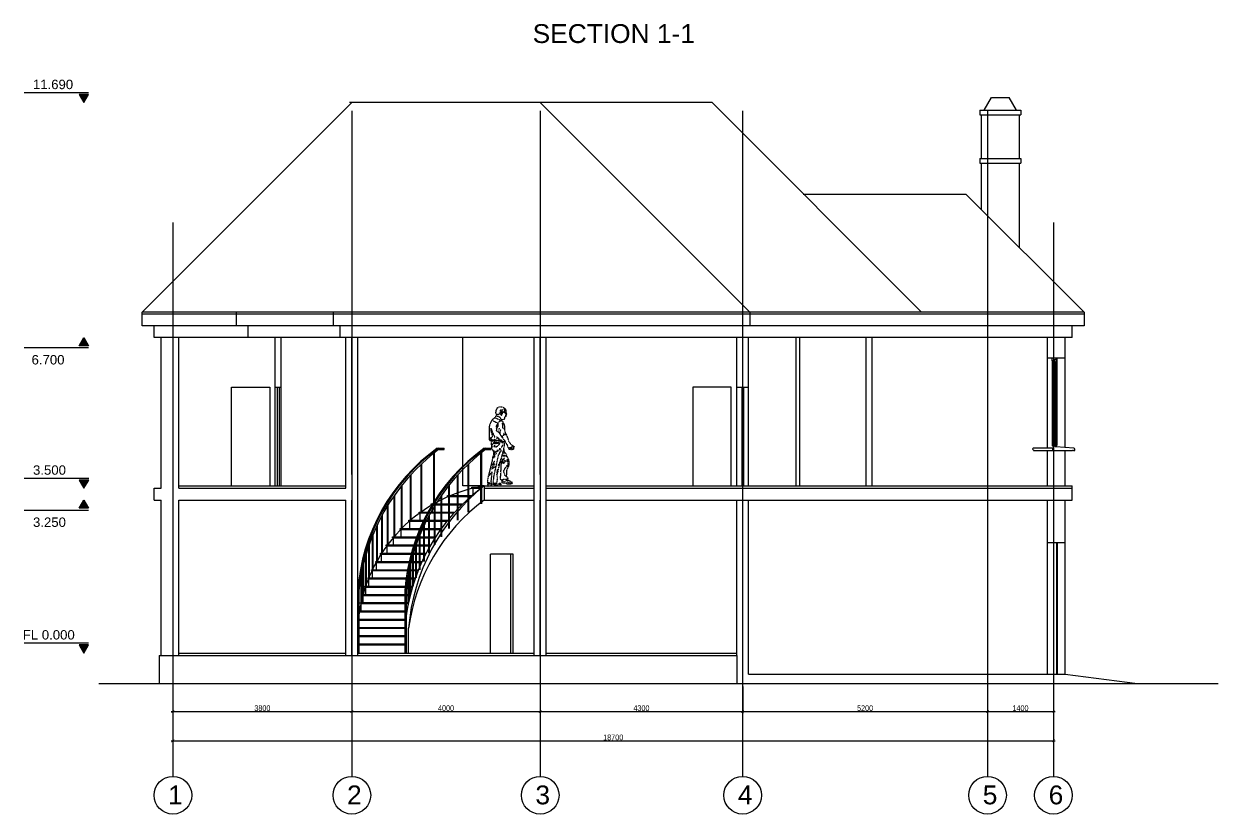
# Model space of a CAD drawing. Header units: millimetres. Extents: x 6678 to 63414, y 41629 to 83180.
# Drawn here: x 38052 to 63414, y 66396 to 83180 of the extents above; entities that cross this region are included whole.
import ezdxf

# ---------------------------------------------------------------- set-up
doc = ezdxf.new("R2010")
doc.units = ezdxf.units.MM
doc.linetypes.add('HIDDEN2', pattern=[0.1875, 0.125, -0.0625])
doc.layers.get('0').update_dxf_attribs({"color": 250})
doc.layers.get('Defpoints').update_dxf_attribs({"color": 255})
for name, color, linetype in [('axis', 40, 'Continuous'), ('com', 250, 'Continuous'), ('dim', 4, 'Continuous'), ('wall', 5, 'Continuous')]:
    doc.layers.add(name, color=color, linetype=linetype)
doc.styles.add('KOTE', font='romrust.shx', dxfattribs={"width": 0.8})
doc.styles.get("Standard").update_dxf_attribs({"font": 'arial.ttf'})
doc.dimstyles.new('100', dxfattribs={"dimscale": 6, "dimtxt": 20, "dimasz": 10, "dimexe": 6, "dimexo": 10, "dimgap": 2, "dimtad": 1, "dimtoh": 1, "dimdec": 0, "dimzin": 9, "dimdsep": 46, "dimtxsty": 'KOTE', "dimblk": 'ARCHTICK', "dimcen": 0, "dimdle": 6, "dimclrd": 256, "dimclre": 4, "dimclrt": 256, "dimadec": 0, "dimazin": 0, "dimtfac": 0.666667, "dimtdec": 0, "dimtix": 1, "dimtmove": 1, "dimatfit": 0, "dimfxl": 1, "dimtvp": 1, "dimtolj": 1, "dimarcsym": 0})

# ---------------------------------------------------------------- blocks, each defined once
blk = doc.blocks.new('s')
blk.add_hatch(color=4).paths.add_polyline_path([(100, 173), (-100, 173), (0, 0)])
at = {"color": 4}
for p, q in [((-1270, 213), (100, 213)), ((100, 173), (-100, 173)), ((-100, 173), (0, 0)), ((0, 0), (100, 173))]:
    blk.add_line(p, q, dxfattribs=at)
blk = doc.blocks.new('_ArchTick')
at = {"color": 0, "linetype": 'ByBlock', "const_width": 0.15}
blk.add_lwpolyline([(-0.5, -0.5), (0.5, 0.5)], dxfattribs=at)
blk = doc.blocks.new('*D341')
at = {"layer": 'Defpoints', "color": 0, "transparency": 16777216}
for p in [(41217, 69167), (45017, 69167), (45017, 68574)]:
    blk.add_point(p, dxfattribs=at)
at = {"layer": 'dim', "color": 4, "lineweight": -2, "transparency": 16777216}
for p, q in [((41217, 69107), (41217, 68538)), ((45017, 69107), (45017, 68538))]:
    blk.add_line(p, q, dxfattribs=at)
at = {"layer": 'dim', "lineweight": -2, "transparency": 16777216}
blk.add_line((41181, 68574), (45053, 68574), dxfattribs=at)
at = {"layer": 'dim', "lineweight": -2, "transparency": 16777216, "xscale": 60, "yscale": 60, "zscale": 60, "rotation": 180}
blk.add_blockref('_ArchTick', (41217, 68574), dxfattribs=at)
at = {"layer": 'dim', "lineweight": -2, "transparency": 16777216, "xscale": 60, "yscale": 60, "zscale": 60}
blk.add_blockref('_ArchTick', (45017, 68574), dxfattribs=at)
at = {"layer": 'dim', "transparency": 16777216, "insert": (43117, 68646), "char_height": 120, "attachment_point": 5, "style": 'KOTE'}
blk.add_mtext('\\A1;3800', dxfattribs=at)
blk = doc.blocks.new('*D342')
at = {"layer": 'Defpoints', "color": 0, "transparency": 16777216}
for p in [(45017, 69167), (49017, 69167), (49017, 68574)]:
    blk.add_point(p, dxfattribs=at)
at = {"layer": 'dim', "color": 4, "lineweight": -2, "transparency": 16777216}
for p, q in [((45017, 69107), (45017, 68538)), ((49017, 69107), (49017, 68538))]:
    blk.add_line(p, q, dxfattribs=at)
at = {"layer": 'dim', "lineweight": -2, "transparency": 16777216}
blk.add_line((44981, 68574), (49053, 68574), dxfattribs=at)
at = {"layer": 'dim', "lineweight": -2, "transparency": 16777216, "xscale": 60, "yscale": 60, "zscale": 60, "rotation": 180}
blk.add_blockref('_ArchTick', (45017, 68574), dxfattribs=at)
at = {"layer": 'dim', "lineweight": -2, "transparency": 16777216, "xscale": 60, "yscale": 60, "zscale": 60}
blk.add_blockref('_ArchTick', (49017, 68574), dxfattribs=at)
at = {"layer": 'dim', "transparency": 16777216, "insert": (47017, 68646), "char_height": 120, "attachment_point": 5, "style": 'KOTE'}
blk.add_mtext('\\A1;4000', dxfattribs=at)
blk = doc.blocks.new('*D343')
at = {"layer": 'Defpoints', "color": 0, "transparency": 16777216}
for p in [(49017, 69167), (53317, 69167), (53317, 68574)]:
    blk.add_point(p, dxfattribs=at)
at = {"layer": 'dim', "color": 4, "lineweight": -2, "transparency": 16777216}
for p, q in [((49017, 69107), (49017, 68538)), ((53317, 69107), (53317, 68538))]:
    blk.add_line(p, q, dxfattribs=at)
at = {"layer": 'dim', "lineweight": -2, "transparency": 16777216}
blk.add_line((48981, 68574), (53353, 68574), dxfattribs=at)
at = {"layer": 'dim', "lineweight": -2, "transparency": 16777216, "xscale": 60, "yscale": 60, "zscale": 60, "rotation": 180}
blk.add_blockref('_ArchTick', (49017, 68574), dxfattribs=at)
at = {"layer": 'dim', "lineweight": -2, "transparency": 16777216, "xscale": 60, "yscale": 60, "zscale": 60}
blk.add_blockref('_ArchTick', (53317, 68574), dxfattribs=at)
at = {"layer": 'dim', "transparency": 16777216, "insert": (51167, 68646), "char_height": 120, "attachment_point": 5, "style": 'KOTE'}
blk.add_mtext('\\A1;4300', dxfattribs=at)
blk = doc.blocks.new('*D344')
at = {"layer": 'Defpoints', "color": 0, "transparency": 16777216}
for p in [(53317, 69167), (58517, 69167), (58517, 68574)]:
    blk.add_point(p, dxfattribs=at)
at = {"layer": 'dim', "color": 4, "lineweight": -2, "transparency": 16777216}
for p, q in [((53317, 69107), (53317, 68538)), ((58517, 69107), (58517, 68538))]:
    blk.add_line(p, q, dxfattribs=at)
at = {"layer": 'dim', "lineweight": -2, "transparency": 16777216}
blk.add_line((53281, 68574), (58553, 68574), dxfattribs=at)
at = {"layer": 'dim', "lineweight": -2, "transparency": 16777216, "xscale": 60, "yscale": 60, "zscale": 60, "rotation": 180}
blk.add_blockref('_ArchTick', (53317, 68574), dxfattribs=at)
at = {"layer": 'dim', "lineweight": -2, "transparency": 16777216, "xscale": 60, "yscale": 60, "zscale": 60}
blk.add_blockref('_ArchTick', (58517, 68574), dxfattribs=at)
at = {"layer": 'dim', "transparency": 16777216, "insert": (55917, 68646), "char_height": 120, "attachment_point": 5, "style": 'KOTE'}
blk.add_mtext('\\A1;5200', dxfattribs=at)
blk = doc.blocks.new('*D345')
at = {"layer": 'Defpoints', "color": 0, "transparency": 16777216}
for p in [(58517, 69167), (59917, 69167), (59917, 68574)]:
    blk.add_point(p, dxfattribs=at)
at = {"layer": 'dim', "color": 4, "lineweight": -2, "transparency": 16777216}
for p, q in [((58517, 69107), (58517, 68538)), ((59917, 69107), (59917, 68538))]:
    blk.add_line(p, q, dxfattribs=at)
at = {"layer": 'dim', "lineweight": -2, "transparency": 16777216}
blk.add_line((58481, 68574), (59953, 68574), dxfattribs=at)
at = {"layer": 'dim', "lineweight": -2, "transparency": 16777216, "xscale": 60, "yscale": 60, "zscale": 60, "rotation": 180}
blk.add_blockref('_ArchTick', (58517, 68574), dxfattribs=at)
at = {"layer": 'dim', "lineweight": -2, "transparency": 16777216, "xscale": 60, "yscale": 60, "zscale": 60}
blk.add_blockref('_ArchTick', (59917, 68574), dxfattribs=at)
at = {"layer": 'dim', "transparency": 16777216, "insert": (59217, 68646), "char_height": 120, "attachment_point": 5, "style": 'KOTE'}
blk.add_mtext('\\A1;1400', dxfattribs=at)
blk = doc.blocks.new('*D346')
at = {"layer": 'Defpoints', "color": 0, "transparency": 16777216}
for p in [(41217, 69167), (59917, 69167), (59917, 67953)]:
    blk.add_point(p, dxfattribs=at)
at = {"layer": 'dim', "color": 4, "lineweight": -2, "transparency": 16777216}
for p, q in [((41217, 69107), (41217, 67917)), ((59917, 69107), (59917, 67917))]:
    blk.add_line(p, q, dxfattribs=at)
at = {"layer": 'dim', "lineweight": -2, "transparency": 16777216}
blk.add_line((41181, 67953), (59953, 67953), dxfattribs=at)
at = {"layer": 'dim', "lineweight": -2, "transparency": 16777216, "xscale": 60, "yscale": 60, "zscale": 60, "rotation": 180}
blk.add_blockref('_ArchTick', (41217, 67953), dxfattribs=at)
at = {"layer": 'dim', "lineweight": -2, "transparency": 16777216, "xscale": 60, "yscale": 60, "zscale": 60}
blk.add_blockref('_ArchTick', (59917, 67953), dxfattribs=at)
at = {"layer": 'dim', "transparency": 16777216, "insert": (50567, 68025), "char_height": 120, "attachment_point": 5, "style": 'KOTE'}
blk.add_mtext('\\A1;18700', dxfattribs=at)
blk = doc.blocks.new('hum1')
at = {"color": 0, "linetype": 'HIDDEN2'}
for p, q in [((-277, 1536), (-274, 1539)), ((-277, 1530), (-277, 1536)), ((-276, 1527), (-277, 1530)), ((-276, 1521), (-276, 1527)), ((-274, 1539), (-268, 1544)), ((-268, 1544), (-265, 1544)), ((-265, 1544), (-258, 1544)), ((-265, 1525), (-262, 1529)), ((-264, 1522), (-265, 1525)), ((-263, 1542), (-255, 1545)), ((-262, 1529), (-257, 1532)), ((-258, 1544), (-255, 1544)), ((-257, 1532), (-250, 1537)), ((-248, 1607), (-256, 1593)), ((-256, 1593), (-253, 1561)), ((-256, 1528), (-249, 1527)), ((-255, 1566), (-255, 1554)), ((-255, 1554), (-255, 1546)), ((-255, 1545), (-245, 1549)), ((-253, 1616), (-254, 1610)), ((-254, 1610), (-248, 1607)), ((-254, 1526), (-253, 1507)), ((-250, 1622), (-253, 1616)), ((-245, 1630), (-250, 1622)), ((-250, 1537), (-236, 1543)), ((-248, 1607), (-245, 1615)), ((-240, 1638), (-245, 1630)), ((-245, 1615), (-242, 1620)), ((-245, 1549), (-237, 1553)), ((-242, 1620), (-237, 1626)), ((-234, 1647), (-240, 1638)), ((-237, 1626), (-232, 1630)), ((-237, 1553), (-232, 1558)), ((-236, 1543), (-218, 1555)), ((-229, 1651), (-234, 1647)), ((-230, 1589), (-233, 1585)), ((-233, 1585), (-233, 1580)), ((-233, 1580), (-231, 1575)), ((-232, 1630), (-226, 1635)), ((-232, 1558), (-222, 1561)), ((-231, 1575), (-226, 1572)), ((-228, 1595), (-230, 1589)), ((-220, 1656), (-229, 1651)), ((-225, 1601), (-228, 1595)), ((-226, 1635), (-221, 1640)), ((-226, 1572), (-223, 1569)), ((-223, 1608), (-225, 1601)), ((-220, 1614), (-223, 1608)), ((-223, 1569), (-219, 1567)), ((-222, 1561), (-217, 1564)), ((-221, 1640), (-218, 1642)), ((-205, 1665), (-220, 1656)), ((-218, 1626), (-220, 1620)), ((-220, 1620), (-220, 1614)), ((-219, 1567), (-212, 1567)), ((-210, 1643), (-218, 1626)), ((-218, 1642), (-214, 1643)), ((-218, 1555), (-205, 1562)), ((-217, 1564), (-213, 1566)), ((-214, 1643), (-210, 1643)), ((-213, 1566), (-209, 1568)), ((-212, 1567), (-206, 1571)), ((-209, 1568), (-205, 1570)), ((-206, 1571), (-200, 1572)), ((-192, 1672), (-205, 1665)), ((-205, 1562), (-199, 1565)), ((-200, 1572), (-193, 1573)), ((-199, 1565), (-191, 1567)), ((-193, 1573), (-187, 1573)), ((-176, 1678), (-192, 1672)), ((-159, 1586), (-192, 1624)), ((-191, 1567), (-188, 1567)), ((-187, 1573), (-184, 1573)), ((-186, 1567), (-187, 1557)), ((-187, 1557), (-187, 1552)), ((-187, 1552), (-185, 1550)), ((-185, 1573), (-186, 1567)), ((-180, 1576), (-185, 1573)), ((-185, 1550), (-179, 1550)), ((-175, 1582), (-180, 1576)), ((-179, 1560), (-177, 1567)), ((-179, 1554), (-179, 1560)), ((-176, 1550), (-179, 1554)), ((-179, 1550), (-176, 1548)), ((-177, 1567), (-169, 1567)), ((-164, 1681), (-176, 1678)), ((-175, 1553), (-176, 1550)), ((-176, 1548), (-175, 1548)), ((-164, 1582), (-175, 1582)), ((-173, 1559), (-175, 1556)), ((-175, 1556), (-175, 1553)), ((-175, 1548), (-172, 1543)), ((-172, 1538), (-174, 1535)), ((-174, 1535), (-174, 1533)), ((-174, 1533), (-174, 1529)), ((-174, 1529), (-173, 1522)), ((-171, 1559), (-173, 1559)), ((-173, 1522), (-172, 1518)), ((-172, 1543), (-172, 1538)), ((-169, 1555), (-171, 1559)), ((-169, 1567), (-163, 1568)), ((-168, 1551), (-169, 1555)), ((-168, 1547), (-168, 1551)), ((-167, 1544), (-168, 1547)), ((-165, 1539), (-167, 1544)), ((-167, 1521), (-166, 1527)), ((-166, 1527), (-165, 1530)), ((-165, 1537), (-165, 1539)), ((-165, 1530), (-165, 1537)), ((-151, 1681), (-164, 1681)), ((-156, 1580), (-164, 1582)), ((-163, 1568), (-160, 1561)), ((-160, 1561), (-157, 1555)), ((-125, 1586), (-157, 1624)), ((-157, 1555), (-155, 1551)), ((-149, 1571), (-156, 1580)), ((-155, 1551), (-154, 1543)), ((-154, 1543), (-154, 1537)), ((-154, 1537), (-154, 1530)), ((-154, 1530), (-154, 1528)), ((-154, 1528), (-154, 1522)), ((-137, 1679), (-151, 1681)), ((-143, 1561), (-149, 1571)), ((-139, 1557), (-143, 1561)), ((-142, 1547), (-139, 1557)), ((-142, 1539), (-142, 1547)), ((-142, 1530), (-142, 1539)), ((-142, 1522), (-142, 1530)), ((-130, 1553), (-139, 1557)), ((-119, 1679), (-137, 1679)), ((-122, 1547), (-130, 1553)), ((-118, 1533), (-122, 1547)), ((-107, 1677), (-119, 1679)), ((-107, 1522), (-118, 1533)), ((-108, 1512), (-107, 1522)), ((-97, 1673), (-107, 1677)), ((-84, 1665), (-97, 1673)), ((-83, 1529), (-92, 1513)), ((-77, 1654), (-84, 1665)), ((-78, 1514), (-83, 1529)), ((-65, 1632), (-77, 1654)), ((-50, 1611), (-65, 1632)), ((-51, 1513), (-44, 1565)), ((-50, 1574), (-50, 1611)), ((-44, 1565), (-50, 1574)), ((-274, 1518), (-276, 1521)), ((-271, 1516), (-274, 1518)), ((-268, 1513), (-271, 1516)), ((-265, 1508), (-268, 1513)), ((-261, 1504), (-265, 1508)), ((-264, 1516), (-264, 1522)), ((-261, 1514), (-264, 1516)), ((-260, 1512), (-261, 1514)), ((-254, 1499), (-261, 1504)), ((-256, 1511), (-260, 1512)), ((-254, 1483), (-256, 1477)), ((-256, 1477), (-256, 1472)), ((-256, 1472), (-250, 1472)), ((-253, 1489), (-254, 1483)), ((-253, 1507), (-252, 1498)), ((-252, 1498), (-253, 1489)), ((-250, 1472), (-249, 1470)), ((-249, 1470), (-245, 1472)), ((-245, 1472), (-242, 1473)), ((-244, 1499), (-241, 1490)), ((-242, 1473), (-239, 1475)), ((-241, 1490), (-238, 1484)), ((-238, 1484), (-238, 1471)), ((-238, 1471), (-236, 1464)), ((-236, 1464), (-235, 1458)), ((-235, 1455), (-228, 1459)), ((-235, 1458), (-235, 1448)), ((-235, 1448), (-233, 1443)), ((-233, 1443), (-231, 1438)), ((-231, 1438), (-225, 1434)), ((-222, 1288), (-227, 1274)), ((-227, 1274), (-227, 1265)), ((-225, 1434), (-220, 1432)), ((-216, 1304), (-222, 1288)), ((-220, 1432), (-218, 1430)), ((-218, 1430), (-218, 1422)), ((-218, 1422), (-218, 1413)), ((-218, 1413), (-213, 1409)), ((-204, 1340), (-216, 1304)), ((-213, 1409), (-207, 1405)), ((-185, 1337), (-208, 1330)), ((-207, 1405), (-199, 1405)), ((-200, 1348), (-204, 1340)), ((-190, 1363), (-200, 1348)), ((-199, 1405), (-190, 1405)), ((-193, 1260), (-190, 1299)), ((-190, 1405), (-176, 1405)), ((-182, 1370), (-190, 1363)), ((-190, 1299), (-187, 1315)), ((-187, 1315), (-185, 1337)), ((-169, 1379), (-182, 1370)), ((-180, 1374), (-163, 1372)), ((-176, 1405), (-167, 1402)), ((-172, 1518), (-167, 1521)), ((-159, 1385), (-169, 1379)), ((-163, 1505), (-168, 1497)), ((-168, 1497), (-168, 1495)), ((-168, 1495), (-166, 1492)), ((-167, 1402), (-160, 1402)), ((-166, 1492), (-163, 1493)), ((-160, 1384), (-164, 1415)), ((-160, 1510), (-163, 1505)), ((-163, 1493), (-161, 1498)), ((-163, 1372), (-149, 1372)), ((-161, 1498), (-160, 1501)), ((-158, 1514), (-160, 1510)), ((-160, 1501), (-157, 1506)), ((-148, 1392), (-159, 1385)), ((-156, 1517), (-158, 1514)), ((-157, 1506), (-154, 1508)), ((-154, 1522), (-156, 1517)), ((-154, 1508), (-147, 1513)), ((-149, 1431), (-131, 1455)), ((-149, 1382), (-135, 1374)), ((-149, 1372), (-144, 1372)), ((-138, 1395), (-148, 1392)), ((-147, 1513), (-144, 1515)), ((-144, 1519), (-142, 1522)), ((-144, 1515), (-144, 1519)), ((-144, 1372), (-140, 1372)), ((-124, 1403), (-138, 1395)), ((-135, 1374), (-119, 1369)), ((-131, 1455), (-119, 1460)), ((-103, 1416), (-124, 1403)), ((-119, 1460), (-103, 1468)), ((-119, 1369), (-111, 1363)), ((-111, 1363), (-107, 1360)), ((-92, 1513), (-108, 1512)), ((-107, 1360), (-104, 1355)), ((-103, 1468), (-89, 1470)), ((-26, 1445), (-103, 1416)), ((-99, 1262), (-92, 1276)), ((-99, 1262), (-80, 1273)), ((-92, 1292), (-91, 1310)), ((-92, 1276), (-92, 1292)), ((-91, 1310), (-88, 1328)), ((-89, 1341), (-90, 1346)), ((-89, 1470), (-78, 1473)), ((-89, 1333), (-89, 1341)), ((-86, 1325), (-89, 1333)), ((-88, 1328), (-88, 1337)), ((-81, 1318), (-86, 1325)), ((-76, 1310), (-81, 1318)), ((-80, 1273), (-78, 1246)), ((-74, 1329), (-79, 1322)), ((-51, 1513), (-78, 1514)), ((-78, 1473), (-72, 1477)), ((-69, 1295), (-76, 1310)), ((-61, 1339), (-74, 1329)), ((-72, 1477), (-63, 1478)), ((-64, 1280), (-69, 1295)), ((-56, 1264), (-64, 1280)), ((-63, 1478), (-55, 1481)), ((-46, 1350), (-61, 1339)), ((-55, 1481), (-48, 1483)), ((-48, 1483), (-42, 1483)), ((-31, 1360), (-46, 1350)), ((-42, 1483), (-39, 1482)), ((-39, 1482), (-37, 1473)), ((-37, 1473), (-35, 1465)), ((-35, 1465), (-33, 1458)), ((-33, 1458), (-31, 1452)), ((-31, 1452), (-29, 1448)), ((-19, 1367), (-31, 1360)), ((-29, 1448), (-26, 1445)), ((-26, 1445), (-18, 1443)), ((-9, 1376), (-19, 1367)), ((-18, 1443), (-14, 1438)), ((-14, 1438), (-9, 1434)), ((-9, 1434), (-3, 1430)), ((9, 1378), (-9, 1376)), ((-3, 1430), (4, 1424)), ((4, 1424), (9, 1420)), ((9, 1420), (16, 1415)), ((48, 1386), (9, 1378)), ((16, 1415), (24, 1408)), ((24, 1408), (33, 1403)), ((33, 1403), (39, 1398)), ((39, 1398), (44, 1393)), ((44, 1393), (46, 1385)), ((46, 1385), (51, 1380)), ((51, 1380), (56, 1368)), ((56, 1368), (63, 1352)), ((63, 1352), (69, 1348)), ((69, 1348), (73, 1336)), ((73, 1336), (76, 1322)), ((76, 1322), (83, 1310)), ((83, 1310), (93, 1291)), ((93, 1291), (93, 1278)), ((93, 1278), (96, 1265)), ((-263, 1093), (-299, 999)), ((-257, 1099), (-263, 1093)), ((-218, 1093), (-263, 1093)), ((-250, 1103), (-257, 1099)), ((-245, 1115), (-250, 1103)), ((-243, 1125), (-245, 1115)), ((-240, 1132), (-243, 1125)), ((-235, 1150), (-240, 1132)), ((-226, 1186), (-236, 1166)), ((-236, 1166), (-235, 1150)), ((-228, 1254), (-230, 1230)), ((-230, 1230), (-230, 1215)), ((-230, 1215), (-227, 1208)), ((-227, 1265), (-228, 1254)), ((-227, 1208), (-227, 1198)), ((-227, 1198), (-226, 1191)), ((-226, 1194), (-210, 1209)), ((-226, 1191), (-226, 1186)), ((-219, 1112), (-206, 1106)), ((-219, 1094), (-219, 1112)), ((-214, 1087), (-218, 1093)), ((-206, 1106), (-215, 1090)), ((-214, 1078), (-214, 1087)), ((-205, 1072), (-214, 1078)), ((-210, 1209), (-197, 1225)), ((-189, 1063), (-205, 1072)), ((-176, 1042), (-203, 994)), ((-197, 1225), (-193, 1241)), ((-193, 1241), (-193, 1260)), ((-181, 1053), (-189, 1063)), ((-176, 1042), (-181, 1053)), ((-173, 1042), (-176, 1042)), ((-166, 1043), (-173, 1042)), ((-157, 1056), (-166, 1043)), ((-131, 1100), (-157, 1056)), ((-141, 1188), (-128, 1151)), ((-128, 1151), (-131, 1097)), ((-98, 1148), (-131, 1100)), ((-107, 1192), (-122, 1226)), ((-99, 1148), (-107, 1192)), ((-92, 1015), (-99, 1011)), ((-45, 1173), (-98, 1148)), ((-88, 1026), (-92, 1015)), ((-80, 1032), (-88, 1026)), ((-66, 1036), (-80, 1032)), ((-78, 1246), (-70, 1228)), ((-70, 1228), (-65, 1235)), ((-54, 1043), (-66, 1036)), ((-65, 1235), (-57, 1250)), ((-62, 1178), (-60, 1236)), ((-57, 1250), (-56, 1264)), ((-17, 1033), (-19, 1026)), ((-16, 1038), (-17, 1033)), ((-9, 1052), (-16, 1038)), ((1, 1069), (-9, 1052)), ((6, 1086), (1, 1069)), ((15, 1104), (6, 1086)), ((21, 1120), (15, 1104)), ((29, 1135), (21, 1120)), ((26, 1048), (30, 1084)), ((29, 1044), (26, 1048)), ((36, 1147), (29, 1135)), ((37, 1039), (29, 1044)), ((30, 1084), (37, 1097)), ((44, 1168), (36, 1147)), ((37, 1097), (39, 1121)), ((42, 1035), (37, 1039)), ((39, 1121), (44, 1132)), ((54, 1028), (42, 1035)), ((52, 1192), (44, 1168)), ((44, 1132), (51, 1146)), ((51, 1146), (55, 1161)), ((60, 1217), (52, 1192)), ((64, 1021), (54, 1028)), ((55, 1161), (58, 1176)), ((58, 1176), (60, 1217)), ((72, 1023), (64, 1021)), ((79, 1026), (72, 1023)), ((94, 1029), (79, 1026)), ((96, 1265), (97, 1254)), ((97, 1254), (96, 1239)), ((96, 1239), (96, 1188)), ((96, 1188), (96, 1159)), ((96, 1159), (96, 1102)), ((96, 1102), (96, 1055)), ((96, 1055), (97, 1030)), ((97, 1030), (98, 989)), ((-429, 834), (-432, 830)), ((-432, 830), (-428, 826)), ((-419, 837), (-429, 834)), ((-428, 826), (-419, 824)), ((-416, 846), (-419, 841)), ((-419, 841), (-419, 837)), ((-419, 824), (-419, 816)), ((-419, 816), (-419, 781)), ((-419, 781), (-409, 772)), ((-414, 850), (-416, 846)), ((-415, 842), (-411, 837)), ((-414, 829), (-415, 824)), ((-404, 855), (-414, 850)), ((-411, 837), (-414, 829)), ((-409, 772), (-401, 772)), ((-404, 830), (-407, 830)), ((-394, 861), (-404, 855)), ((-393, 833), (-404, 830)), ((-401, 772), (-394, 778)), ((-395, 777), (-392, 773)), ((-385, 868), (-394, 861)), ((-394, 778), (-391, 785)), ((-381, 827), (-393, 833)), ((-392, 773), (-386, 776)), ((-391, 807), (-391, 822)), ((-391, 798), (-391, 807)), ((-391, 785), (-391, 798)), ((-389, 814), (-390, 817)), ((-389, 809), (-389, 814)), ((-388, 804), (-389, 809)), ((-388, 797), (-388, 804)), ((-388, 790), (-388, 797)), ((-386, 783), (-388, 790)), ((-387, 776), (-386, 783)), ((-385, 774), (-387, 776)), ((-377, 877), (-385, 868)), ((-381, 772), (-385, 774)), ((-362, 826), (-381, 827)), ((-373, 770), (-381, 772)), ((-361, 881), (-377, 877)), ((-362, 775), (-373, 770)), ((-366, 805), (-367, 811)), ((-364, 798), (-366, 805)), ((-364, 789), (-364, 798)), ((-362, 775), (-364, 789)), ((-356, 815), (-362, 826)), ((-351, 777), (-362, 775)), ((-353, 888), (-361, 881)), ((-332, 816), (-356, 815)), ((-349, 895), (-353, 888)), ((-351, 808), (-351, 812)), ((-347, 794), (-351, 808)), ((-344, 782), (-351, 777)), ((-345, 909), (-349, 895)), ((-346, 788), (-347, 794)), ((-344, 782), (-346, 788)), ((-339, 919), (-345, 909)), ((-342, 779), (-344, 782)), ((-336, 776), (-342, 779)), ((-321, 932), (-339, 919)), ((-332, 777), (-336, 776)), ((-323, 805), (-332, 816)), ((-327, 778), (-332, 777)), ((-322, 780), (-327, 778)), ((-318, 786), (-322, 780)), ((-309, 963), (-321, 932)), ((-315, 798), (-319, 796)), ((-319, 796), (-318, 786)), ((-311, 801), (-315, 798)), ((-303, 815), (-311, 801)), ((-299, 999), (-309, 963)), ((-296, 826), (-303, 815)), ((-293, 839), (-296, 826)), ((-289, 853), (-293, 839)), ((-286, 865), (-289, 853)), ((-274, 881), (-286, 865)), ((-250, 919), (-274, 881)), ((-237, 945), (-250, 919)), ((-226, 967), (-237, 945)), ((-230, 947), (-232, 949)), ((-223, 946), (-230, 947)), ((-227, 893), (-222, 913)), ((-225, 852), (-227, 893)), ((-203, 994), (-226, 967)), ((-212, 793), (-225, 852)), ((-212, 946), (-223, 946)), ((-222, 913), (-222, 943)), ((-210, 771), (-214, 735)), ((-206, 945), (-212, 946)), ((-209, 760), (-212, 793)), ((-198, 946), (-206, 945)), ((-192, 945), (-198, 946)), ((-183, 946), (-192, 945)), ((-188, 872), (-141, 775)), ((-186, 923), (-185, 928)), ((-185, 917), (-186, 923)), ((-182, 948), (-185, 946)), ((-185, 928), (-183, 934)), ((-183, 916), (-185, 917)), ((-183, 943), (-183, 946)), ((-183, 939), (-183, 943)), ((-183, 936), (-183, 939)), ((-183, 934), (-183, 936)), ((-177, 914), (-183, 916)), ((-180, 950), (-182, 948)), ((-182, 944), (-168, 948)), ((-175, 954), (-180, 950)), ((-173, 919), (-177, 914)), ((-164, 958), (-175, 954)), ((-170, 923), (-173, 919)), ((-164, 928), (-170, 923)), ((-168, 948), (-155, 949)), ((-152, 963), (-164, 958)), ((-159, 930), (-164, 928)), ((-152, 934), (-159, 930)), ((-149, 979), (-157, 975)), ((-157, 975), (-149, 973)), ((-155, 949), (-143, 952)), ((-143, 965), (-152, 963)), ((-144, 938), (-152, 934)), ((-141, 981), (-149, 979)), ((-149, 973), (-142, 971)), ((-138, 943), (-144, 938)), ((-134, 968), (-143, 965)), ((-143, 952), (-133, 954)), ((-142, 971), (-137, 970)), ((-135, 981), (-141, 981)), ((-141, 775), (-107, 666)), ((-126, 950), (-138, 943)), ((-137, 970), (-134, 968)), ((-131, 980), (-135, 981)), ((-133, 954), (-129, 955)), ((-126, 979), (-131, 980)), ((-131, 902), (-97, 904)), ((-114, 882), (-131, 902)), ((-115, 803), (-128, 784)), ((-128, 784), (-107, 763)), ((-121, 977), (-126, 979)), ((-104, 955), (-126, 950)), ((-113, 973), (-121, 977)), ((-120, 991), (-107, 995)), ((-116, 992), (-120, 991)), ((-109, 921), (-120, 918)), ((-110, 997), (-116, 992)), ((-92, 862), (-114, 882)), ((-109, 971), (-113, 973)), ((-112, 912), (-70, 911)), ((-106, 1003), (-110, 997)), ((-98, 966), (-109, 971)), ((-90, 923), (-109, 921)), ((-107, 995), (-99, 995)), ((-107, 763), (-72, 724)), ((-99, 1011), (-106, 1003)), ((-88, 957), (-104, 955)), ((-99, 995), (-89, 997)), ((-91, 965), (-98, 966)), ((-97, 904), (-66, 901)), ((-43, 818), (-92, 862)), ((-87, 966), (-91, 965)), ((-60, 923), (-90, 923)), ((-89, 997), (-84, 1000)), ((-78, 958), (-88, 957)), ((-80, 966), (-87, 966)), ((-84, 1000), (-80, 1003)), ((-81, 959), (-66, 963)), ((-80, 1003), (-67, 1008)), ((-72, 969), (-80, 966)), ((-66, 959), (-78, 958)), ((-63, 973), (-72, 969)), ((-70, 911), (-39, 912)), ((-67, 1008), (-59, 1011)), ((-66, 963), (-54, 964)), ((-35, 958), (-66, 959)), ((-66, 901), (-49, 886)), ((-50, 974), (-63, 973)), ((-29, 926), (-60, 923)), ((-54, 964), (-44, 969)), ((-53, 898), (-3, 898)), ((-34, 979), (-50, 974)), ((-44, 969), (-37, 971)), ((-39, 912), (-22, 912)), ((-37, 971), (-28, 973)), ((2, 834), (-37, 834)), ((-17, 959), (-35, 958)), ((-22, 983), (-34, 979)), ((-30, 953), (12, 909)), ((-6, 916), (-29, 926)), ((-28, 973), (-22, 970)), ((-16, 987), (-22, 983)), ((-22, 970), (-9, 970)), ((-22, 912), (-19, 912)), ((-22, 873), (2, 834)), ((3, 959), (-17, 959)), ((-11, 982), (-16, 987)), ((-5, 977), (-11, 982)), ((-9, 970), (-5, 968)), ((-1, 977), (-5, 977)), ((-5, 968), (7, 968)), ((10, 978), (-1, 977)), ((12, 958), (3, 959)), ((7, 968), (18, 970)), ((21, 978), (10, 978)), ((17, 957), (12, 958)), ((12, 909), (33, 874)), ((25, 955), (17, 957)), ((18, 970), (24, 970)), ((36, 978), (21, 978)), ((24, 970), (27, 968)), ((48, 797), (24, 760)), ((33, 953), (25, 955)), ((28, 962), (29, 969)), ((28, 957), (28, 962)), ((29, 969), (34, 973)), ((40, 947), (33, 953)), ((33, 874), (39, 840)), ((34, 973), (36, 976)), ((36, 976), (39, 980)), ((39, 980), (42, 985)), ((39, 840), (39, 812)), ((42, 950), (40, 947)), ((42, 985), (46, 988)), ((44, 958), (42, 951)), ((42, 951), (42, 950)), ((47, 964), (44, 958)), ((44, 949), (59, 923)), ((46, 988), (53, 989)), ((50, 963), (47, 964)), ((59, 923), (48, 829)), ((48, 829), (48, 797)), ((66, 963), (50, 963)), ((53, 989), (58, 993)), ((58, 993), (66, 992)), ((66, 992), (71, 988)), ((74, 963), (66, 963)), ((71, 988), (79, 987)), ((82, 965), (74, 963)), ((79, 987), (82, 988)), ((82, 988), (85, 993)), ((88, 968), (82, 965)), ((85, 993), (89, 996)), ((96, 973), (88, 968)), ((89, 996), (91, 998)), ((98, 989), (96, 973)), ((-320, 510), (-321, 472)), ((-316, 542), (-320, 510)), ((-299, 587), (-316, 542)), ((-314, 531), (-283, 519)), ((-309, 547), (-263, 561)), ((-290, 529), (-309, 547)), ((-283, 519), (-305, 503)), ((-282, 613), (-299, 587)), ((-254, 532), (-290, 529)), ((-272, 646), (-282, 613)), ((-278, 625), (-241, 631)), ((-231, 652), (-275, 629)), ((-254, 681), (-272, 646)), ((-238, 709), (-254, 681)), ((-159, 581), (-254, 532)), ((-232, 526), (-246, 511)), ((-246, 511), (-191, 488)), ((-242, 696), (-213, 696)), ((-241, 631), (-202, 632)), ((-214, 735), (-238, 709)), ((-231, 711), (-222, 708)), ((-182, 648), (-231, 652)), ((-210, 508), (-230, 508)), ((-88, 432), (-228, 596)), ((-213, 696), (-191, 688)), ((-182, 508), (-210, 508)), ((-173, 629), (-209, 760)), ((-159, 495), (-192, 533)), ((-167, 502), (-182, 508)), ((-137, 524), (-173, 629)), ((-166, 501), (-150, 513)), ((-105, 666), (-162, 754)), ((-125, 495), (-157, 533)), ((-150, 513), (-137, 528)), ((-85, 275), (-137, 524)), ((-49, 411), (-105, 666)), ((-85, 754), (-64, 754)), ((-81, 747), (-85, 754)), ((-16, 715), (-81, 747)), ((-72, 724), (-23, 707)), ((-6, 651), (-62, 696)), ((-31, 634), (-6, 627)), ((-4, 602), (-31, 634)), ((-23, 707), (-6, 651)), ((9, 471), (-21, 529)), ((-19, 743), (-10, 730)), ((-2, 698), (-16, 715)), ((-10, 730), (14, 747)), ((-6, 627), (9, 638)), ((16, 602), (-4, 602)), ((24, 760), (3, 705)), ((3, 705), (3, 690)), ((3, 690), (7, 672)), ((7, 672), (9, 651)), ((9, 651), (20, 629)), ((13, 617), (16, 602)), ((20, 629), (26, 604)), ((26, 604), (28, 582)), ((28, 582), (33, 552)), ((33, 552), (69, 400)), ((-321, 472), (-318, 432)), ((-318, 432), (-268, 326)), ((-302, 439), (-302, 485)), ((-286, 431), (-302, 439)), ((-246, 383), (-297, 431)), ((-264, 431), (-286, 431)), ((-268, 326), (-265, 200)), ((-207, 311), (-246, 383)), ((-237, 242), (-207, 311)), ((-225, 484), (-192, 470)), ((-191, 488), (-174, 486)), ((-172, 483), (-166, 501)), ((-159, 461), (-172, 483)), ((-157, 337), (-159, 461)), ((-158, 291), (-152, 301)), ((-156, 283), (-158, 291)), ((-155, 330), (-157, 337)), ((-150, 268), (-156, 283)), ((-148, 314), (-155, 330)), ((-152, 301), (-148, 314)), ((-149, 253), (-150, 268)), ((-64, 237), (-85, 275)), ((-68, 235), (-81, 357)), ((-6, 217), (-49, 411)), ((-36, 408), (48, 353)), ((-21, 469), (44, 438)), ((35, 385), (-21, 469)), ((44, 438), (9, 471)), ((48, 353), (35, 385)), ((39, 305), (63, 87)), ((101, 204), (39, 305)), ((69, 400), (116, 218)), ((-394, 62), (-390, 75)), ((-392, 51), (-394, 62)), ((-385, 49), (-392, 51)), ((-390, 75), (-386, 77)), ((-386, 77), (-374, 82)), ((-378, 47), (-385, 49)), ((-379, 66), (-382, 69)), ((-359, 66), (-379, 66)), ((-367, 43), (-378, 47)), ((-374, 82), (-360, 88)), ((-348, 43), (-367, 43)), ((-360, 88), (-348, 96)), ((-347, 67), (-359, 66)), ((-348, 96), (-333, 101)), ((-330, 44), (-348, 43)), ((-336, 67), (-347, 67)), ((-314, 72), (-336, 67)), ((-333, 101), (-319, 109)), ((-313, 44), (-330, 44)), ((-319, 109), (-314, 112)), ((-314, 112), (-308, 116)), ((-302, 75), (-314, 72)), ((-295, 45), (-313, 44)), ((-312, 113), (-296, 106)), ((-308, 116), (-305, 121)), ((-305, 121), (-301, 128)), ((-292, 172), (-304, 150)), ((-304, 150), (-300, 142)), ((-301, 107), (-302, 107)), ((-282, 79), (-302, 75)), ((-301, 135), (-301, 142)), ((-301, 128), (-301, 135)), ((-288, 114), (-301, 107)), ((-300, 142), (-285, 143)), ((-296, 106), (-290, 101)), ((-277, 48), (-295, 45)), ((-275, 200), (-292, 172)), ((-290, 101), (-288, 96)), ((-288, 96), (-289, 86)), ((-289, 86), (-289, 78)), ((-289, 78), (-289, 74)), ((-260, 127), (-288, 114)), ((-285, 143), (-264, 145)), ((-257, 84), (-282, 79)), ((-262, 51), (-277, 48)), ((-265, 200), (-275, 200)), ((-264, 145), (-257, 137)), ((-262, 198), (-245, 208)), ((-260, 53), (-262, 51)), ((-242, 135), (-260, 127)), ((-242, 63), (-260, 53)), ((-257, 137), (-231, 137)), ((-246, 87), (-257, 84)), ((-230, 90), (-246, 87)), ((-245, 208), (-237, 218)), ((-230, 68), (-242, 63)), ((-237, 218), (-237, 242)), ((-231, 137), (-209, 137)), ((-207, 98), (-230, 90)), ((-219, 68), (-230, 68)), ((-203, 68), (-219, 68)), ((-209, 137), (-200, 132)), ((-176, 111), (-207, 98)), ((-189, 63), (-203, 68)), ((-200, 132), (-191, 128)), ((-191, 128), (-175, 120)), ((-180, 63), (-189, 63)), ((-176, 64), (-180, 63)), ((-168, 64), (-176, 64)), ((-175, 120), (-166, 119)), ((-171, 119), (-169, 93)), ((-169, 93), (-168, 70)), ((-168, 70), (-168, 64)), ((-166, 119), (-148, 127)), ((-156, 17), (-154, 34)), ((-152, 15), (-156, 17)), ((-154, 34), (-152, 47)), ((-152, 47), (-145, 50)), ((-146, 13), (-152, 15)), ((-145, 200), (-149, 253)), ((-148, 127), (-143, 162)), ((-137, 40), (-146, 43)), ((-132, 5), (-146, 13)), ((-143, 162), (-145, 200)), ((-145, 50), (-132, 53)), ((-131, 38), (-137, 40)), ((-132, 53), (-116, 52)), ((-115, -1), (-132, 5)), ((-117, 33), (-131, 38)), ((-105, 30), (-117, 33)), ((-116, 52), (-106, 47)), ((-106, 47), (-98, 46)), ((-90, 25), (-105, 30)), ((-98, 46), (-89, 48)), ((-76, 25), (-90, 25)), ((-89, 48), (-86, 50)), ((-86, 50), (-79, 52)), ((-21, 0), (-82, -1)), ((-79, 162), (-68, 235)), ((-64, 56), (-79, 162)), ((-79, 52), (-70, 54)), ((-56, 26), (-76, 25)), ((-70, 54), (-67, 55)), ((-67, 55), (-57, 55)), ((-46, 56), (-64, 56)), ((-8, 26), (-56, 26)), ((-47, 58), (-23, 47)), ((24, 56), (-46, 56)), ((-23, 47), (-12, 39)), ((21, 0), (-21, 0)), ((-12, 39), (-5, 34)), ((13, 52), (-6, 217)), ((-5, 34), (-4, 31)), ((-4, 31), (11, 30)), ((11, 30), (35, 32)), ((41, -1), (21, 0)), ((84, 65), (24, 56)), ((35, 32), (58, 33)), ((63, 87), (41, 80)), ((46, 6), (41, -1)), ((66, 6), (46, 6)), ((58, 33), (83, 33)), ((94, 0), (66, 6)), ((83, 33), (105, 37)), ((138, 78), (84, 65)), ((129, -3), (94, 0)), ((105, 37), (120, 40)), ((116, 218), (138, 78)), ((120, 40), (125, 41)), ((125, 77), (125, 45)), ((125, 45), (132, 37)), ((132, 37), (129, -3)), ((-102, -1), (-115, -1)), ((-82, -1), (-102, -1))]:
    blk.add_line(p, q, dxfattribs=at)
for centre, radius, start, end in [((-212, 1480), 79.6, 304.723, 322.3221), ((16, 1502), 67.9, 171.2496, 193.1344)]:
    blk.add_arc(centre, radius, start, end, dxfattribs=at)

msp = doc.modelspace()

# ---------------------------------------------------------------- linework, layer by layer
at = {"layer": 'axis'}
for p, q in [((45016.6, 81329.6), (45016.6, 67196)), ((49016.6, 81329.6), (49016.6, 67196)), ((53316.6, 81329.6), (53316.6, 67196)), ((58516.6, 81329.6), (58516.6, 67196)), ((41216.6, 78962.9), (41216.6, 67196)), ((59916.6, 78962.9), (59916.6, 67196))]:
    msp.add_line(p, q, dxfattribs=at)
at = {"layer": 'axis', "color": 4}
for centre in [(41216.6, 66796), (45016.6, 66796), (49016.6, 66796), (53316.6, 66796), (58516.6, 66796), (59916.6, 66796)]:
    msp.add_circle(centre, 400, dxfattribs=at)
at = {"layer": 'com'}
for p, q in [((47565.9, 73337.4), (47788.5, 73337.4)), ((47048.4, 73162.4), (47567.7, 73162.4)), ((46443.2, 72812.4), (47186.2, 72812.4)), ((46704.8, 72987.4), (47354.3, 72987.4)), ((46224.1, 72637.4), (47036.5, 72637.4)), ((45883.1, 72287.4), (46796.4, 72287.4)), ((46041.9, 72462.4), (46917.5, 72462.4)), ((45745.6, 72112.4), (46688.2, 72112.4)), ((45628.4, 71937.4), (46591.7, 71937.4)), ((45435.7, 71587.4), (46430.2, 71587.4)), ((45525, 71762.4), (46505.9, 71762.4)), ((45359.4, 71412.4), (46356.9, 71412.4)), ((45241.8, 71062.4), (46252.7, 71062.4)), ((45295, 71237.4), (46295, 71237.4)), ((45199.3, 70887.4), (46213.1, 70887.4)), ((45141.6, 70537.4), (46157.7, 70537.4)), ((45171.2, 70712.4), (46186.2, 70712.4)), ((45141.6, 70362.4), (46141.6, 70362.4)), ((45141.6, 70187.4), (46141.6, 70187.4)), ((45141.6, 70012.4), (46141.6, 70012.4))]:
    msp.add_line(p, q, dxfattribs=at)
at = {"layer": 'wall', "color": 5}
for p, q in [((40566.6, 77057.4), (45016.6, 81507.4)), ((48816.6, 81507.4), (44966.6, 81507.4)), ((52666.6, 81507.4), (48816.6, 81507.4)), ((53466.6, 77057.4), (49016.6, 81507.4)), ((57116.6, 77057.4), (52666.6, 81507.4)), ((58447.2, 81347.1), (58600.9, 81613.5)), ((58600.9, 81613.5), (58978, 81613.5)), ((59131.8, 81347.1), (58978, 81613.5)), ((58351.6, 81347.1), (59227.4, 81347.1)), ((58351.6, 81347.1), (58351.6, 81247.1)), ((58351.6, 81247.1), (59227.4, 81247.1)), ((58391.6, 81247.1), (59187.4, 81247.1)), ((58391.6, 80319.8), (58391.6, 81247.1)), ((59187.4, 81247.1), (59187.4, 80319.8)), ((59227.4, 81347.1), (59227.4, 81247.1)), ((58351.6, 80319.8), (59227.4, 80319.8)), ((58351.6, 80319.8), (58351.6, 80219.8)), ((58351.6, 80219.8), (59227.4, 80219.8)), ((58391.6, 79232.4), (58391.6, 80219.8)), ((59187.4, 80219.8), (59187.4, 78436.6)), ((59227.4, 80319.8), (59227.4, 80219.8)), ((58066.6, 79557.4), (54599.1, 79557.4)), ((60566.6, 77057.4), (58066.6, 79557.4)), ((40566.6, 76767.4), (40566.6, 77057.4)), ((57116.6, 77057.4), (40566.6, 77057.4)), ((57156.6, 77017.4), (40566.6, 77017.4)), ((42566.6, 76767.4), (42566.6, 77057.4)), ((44616.6, 77057.4), (44616.6, 76767.4)), ((53466.6, 77057.4), (53466.6, 76767.4)), ((60566.6, 77057.4), (57116.6, 77057.4)), ((60566.6, 77017.4), (57156.6, 77017.4)), ((60566.6, 77057.4), (60566.6, 76767.4)), ((57406.6, 76767.4), (40566.6, 76767.4)), ((40816.6, 76517.4), (40816.6, 76767.4)), ((42816.6, 76517.4), (42816.6, 76767.4)), ((44766.6, 76517.4), (44766.6, 76767.4)), ((60566.6, 76767.4), (57406.6, 76767.4)), ((60316.6, 76517.4), (60316.6, 76767.4)), ((57656.6, 76517.4), (40816.6, 76517.4)), ((40966.6, 73317.4), (40966.6, 76517.4)), ((41341.6, 73317.4), (41341.6, 76517.4)), ((43391.6, 75467.4), (43391.6, 76517.4)), ((43516.6, 75467.4), (43516.6, 76517.4)), ((44891.6, 73317.4), (44891.6, 76517.4)), ((45016.6, 73607.4), (45016.6, 76517.4)), ((45141.6, 73067.4), (45141.6, 76517.4)), ((48891.6, 73067.4), (48891.6, 76517.4)), ((49016.6, 73607.4), (49016.6, 76517.4)), ((49141.6, 73067.4), (49141.6, 76517.4)), ((53191.6, 75467.4), (53191.6, 76517.4)), ((53441.6, 75467.4), (53441.6, 76517.4)), ((54451.6, 73367.4), (54451.6, 76517.4)), ((54531.6, 73367.4), (54531.6, 76517.4)), ((55941.6, 73367.4), (55941.6, 76517.4)), ((56066.6, 73367.4), (56066.6, 76517.4)), ((60316.6, 76517.4), (57656.6, 76517.4)), ((59791.6, 76087.4), (59791.6, 76517.4)), ((60166.6, 76087.4), (60166.6, 76517.4)), ((59791.6, 76087.4), (60166.6, 76087.4)), ((43391.6, 75467.4), (43516.6, 75467.4)), ((43434.1, 75467.4), (43434.1, 73367.4)), ((43474.1, 75467.4), (43474.1, 73367.4)), ((53191.6, 75467.4), (53441.6, 75467.4)), ((53296.6, 75462.4), (53296.6, 73367.4)), ((53296.6, 75462.4), (53336.6, 75462.4)), ((53336.6, 75462.4), (53336.6, 73367.4)), ((59791.6, 73367.4), (59791.6, 74117.4)), ((59791.6, 74117.4), (60166.6, 74117.4)), ((60166.6, 73367.4), (60166.6, 74117.4)), ((40816.6, 73067.4), (40816.6, 73317.4)), ((40816.6, 73317.4), (40966.6, 73317.4)), ((41341.6, 73317.4), (44891.6, 73317.4)), ((49141.6, 73317.4), (60316.6, 73317.4)), ((60316.6, 73067.4), (60316.6, 73367.4)), ((40816.6, 73067.4), (40966.6, 73067.4)), ((40966.6, 69767.4), (40966.6, 73067.4)), ((41341.6, 69767.4), (41341.6, 73067.4)), ((41341.6, 73067.4), (44891.6, 73067.4)), ((44891.6, 69767.4), (44891.6, 73067.4)), ((45016.6, 69767.4), (45016.6, 73067.4)), ((45141.6, 69767.4), (45141.6, 73067.4)), ((48891.6, 69767.4), (48891.6, 73067.4)), ((49016.6, 69767.4), (49016.6, 73067.4)), ((49141.6, 69767.4), (49141.6, 73067.4)), ((49141.6, 73067.4), (60316.6, 73067.4)), ((53191.6, 69767.4), (53191.6, 73067.4)), ((53441.6, 69367.4), (53441.6, 73067.4)), ((59791.6, 72167.4), (59791.6, 73067.4)), ((60166.6, 72167.4), (60166.6, 73067.4)), ((59791.6, 72167.4), (60166.6, 72167.4)), ((59979.1, 72167.4), (59979.1, 69367.4)), ((59999.1, 72167.4), (59999.1, 69367.4)), ((45171.2, 70692.4), (45171.2, 70712.4)), ((40926.6, 69767.4), (53191.6, 69767.4)), ((40926.6, 69767.4), (40926.6, 69167.4)), ((46141.6, 69817.4), (46221.6, 69817.4)), ((53191.6, 69767.4), (53191.6, 69167.4)), ((53441.6, 69367.4), (60166.6, 69367.4)), ((60166.6, 69367.4), (61703.1, 69167.4)), ((39643.5, 69167.4), (63414.2, 69167.4))]:
    msp.add_line(p, q, dxfattribs=at)
at = {"layer": 'wall', "color": 4}
for p, q in [((47374.4, 73367.4), (47374.4, 76517.4)), ((59791.6, 74167.4), (59791.6, 76087.4)), ((60166.6, 74182), (60166.6, 76087.4)), ((42461.6, 73367.4), (42461.6, 75467.4)), ((42461.6, 75467.4), (43271.6, 75467.4)), ((43271.6, 75467.4), (43271.6, 73367.4)), ((43391.6, 73367.4), (43391.6, 75467.4)), ((43516.6, 73367.4), (43516.6, 75467.4)), ((53071.6, 75467.4), (52261.6, 75467.4)), ((52261.6, 75467.4), (52261.6, 73367.4)), ((53071.6, 73367.4), (53071.6, 75467.4)), ((53191.6, 73367.4), (53191.6, 75467.4)), ((53441.6, 73367.4), (53441.6, 75467.4)), ((46758.9, 72987.1), (46758.9, 74062.4)), ((46773.9, 72987.1), (46773.9, 74074.4)), ((46829.6, 74167.4), (46978.6, 74167.4)), ((46855.6, 74167.4), (46855.6, 74137.6)), ((46855.6, 74137.6), (46978.6, 74137.6)), ((46978.6, 74137.6), (46978.6, 74167.4)), ((47758.9, 72987.1), (47758.9, 74062.4)), ((47773.9, 72987.1), (47773.9, 74074.4)), ((47829.6, 74167.4), (47978.6, 74167.4)), ((47855.6, 74167.4), (47855.6, 74137.6)), ((47855.6, 74137.6), (47978.6, 74137.6)), ((47978.6, 74137.6), (47978.6, 74167.4)), ((46485.9, 72812.4), (46485.9, 73824.5)), ((46500.9, 72812.4), (46500.9, 73838.6)), ((47485.9, 72812.4), (47485.9, 73824.5)), ((47500.9, 72812.4), (47500.9, 73838.6)), ((46262.2, 72637.4), (46262.2, 73595.9)), ((46277.2, 72637.4), (46277.2, 73612.3)), ((47262.2, 72637.4), (47262.2, 73595.9)), ((47277.2, 72637.4), (47277.2, 73612.3)), ((41341.6, 73367.4), (44891.6, 73367.4)), ((46073.7, 72462.4), (46073.7, 73373.6)), ((46088.7, 72462.4), (46088.7, 73392.5)), ((47073.7, 72462.4), (47073.7, 73373.6)), ((47088.7, 72462.4), (47088.7, 73392.5)), ((47829.6, 73367.4), (47374.4, 73367.4)), ((47565.9, 73317.4), (47565.9, 73337.4)), ((47565.9, 73317.4), (47761.6, 73317.4)), ((47585.9, 73317.4), (47585.9, 73177.8)), ((47829.6, 73367.4), (48891.6, 73367.4)), ((47829.6, 73367.4), (47829.6, 73067.4)), ((47829.6, 73317.4), (48891.6, 73317.4)), ((49141.6, 73367.4), (60316.6, 73367.4)), ((45912.1, 72287.4), (45912.1, 73155.7)), ((45927.1, 72287.4), (45927.1, 73177.2)), ((46912.1, 72287.4), (46912.1, 73155.7)), ((46927.1, 72287.4), (46927.1, 73177.2)), ((47048.4, 73142.4), (47048.4, 73162.4)), ((47048.4, 73142.4), (47544.4, 73142.4)), ((47068.4, 73142.4), (47068.4, 72967.4)), ((47829.6, 73067.4), (48891.6, 73067.4)), ((45772.4, 72112.4), (45772.4, 72940.9)), ((45787.4, 72112.4), (45787.4, 72965.3)), ((46443.2, 72792.4), (46443.2, 72812.4)), ((46443.2, 72792.4), (47186.2, 72792.4)), ((46458.2, 72792.4), (46458.2, 72617.4)), ((46704.8, 72967.4), (46704.8, 72987.4)), ((46704.8, 72967.4), (47354.3, 72967.4)), ((46724.8, 72967.4), (46724.8, 72792.4)), ((46772.4, 72112.4), (46772.4, 72940.9)), ((46787.4, 72112.4), (46787.4, 72965.3)), ((45561, 71762.4), (45561, 72549.5)), ((45651.1, 71937.4), (45651.1, 72728.4)), ((45666.1, 71937.4), (45666.1, 72756.3)), ((46224.1, 72617.4), (46224.1, 72637.4)), ((46224.1, 72617.4), (47036.5, 72617.4)), ((46239.1, 72617.4), (46239.1, 72442.4)), ((46561, 71762.4), (46561, 72549.5)), ((46651.1, 71937.4), (46651.1, 72728.4)), ((46666.1, 71937.4), (46666.1, 72756.3)), ((45455.3, 71587.4), (45455.3, 72308)), ((45470.3, 71587.4), (45470.3, 72344.8)), ((45546, 71762.4), (45546, 72517.6)), ((45883.1, 72267.4), (45883.1, 72287.4)), ((46041.9, 72442.4), (46041.9, 72462.4)), ((46041.9, 72442.4), (46902.9, 72442.4)), ((46053.9, 72442.4), (46053.9, 72267.4)), ((46455.3, 71587.4), (46455.3, 72308)), ((46470.3, 71587.4), (46470.3, 72344.8)), ((46546, 71762.4), (46546, 72517.6)), ((45377.5, 71412.4), (45377.5, 72099)), ((45392.5, 71412.4), (45392.5, 72142)), ((45745.6, 72092.4), (45745.6, 72112.4)), ((45745.6, 72092.4), (46676.6, 72092.4)), ((45757.6, 72092.4), (45757.6, 71917.4)), ((45883.1, 72267.4), (46783.4, 72267.4)), ((45895.1, 72267.4), (45895.1, 72092.4)), ((46377.5, 71412.4), (46377.5, 72099)), ((46392.5, 71412.4), (46392.5, 72142)), ((59791.6, 69367.4), (59791.6, 72167.4)), ((60166.6, 69367.4), (60166.6, 72167.4)), ((45311.8, 71237.4), (45311.8, 71890.1)), ((45326.8, 71237.4), (45326.8, 71941.2)), ((45628.4, 71917.4), (45628.4, 71937.4)), ((45628.4, 71917.4), (46581.3, 71917.4)), ((45638.4, 71917.4), (45638.4, 71742.4)), ((46311.8, 71237.4), (46311.8, 71890.1)), ((46326.8, 71237.4), (46326.8, 71941.2)), ((47962.4, 69817.4), (47962.4, 71917.4)), ((48443.9, 71917.4), (47962.4, 71917.4)), ((48393.9, 69817.4), (48393.9, 71917.4)), ((48443.9, 69817.4), (48443.9, 71917.4)), ((45228.6, 70887.4), (45228.6, 71547.5)), ((45257.4, 71062.4), (45257.4, 71680.4)), ((45272.4, 71062.4), (45272.4, 71742.7)), ((45435.7, 71567.4), (45435.7, 71587.4)), ((45435.7, 71567.4), (46422.1, 71567.4)), ((45445.7, 71568.9), (45445.7, 71413.9)), ((45525, 71742.4), (45525, 71762.4)), ((45525, 71742.4), (46496.7, 71742.4)), ((45535, 71742.4), (45535, 71587.4)), ((46228.6, 70887.4), (46228.6, 71547.5)), ((46257.4, 71062.4), (46257.4, 71680.4)), ((46272.4, 71062.4), (46272.4, 71742.7)), ((45213.6, 70887.4), (45213.6, 71468.6)), ((45359.4, 71412.4), (45359.4, 71392.4)), ((45359.4, 71392.4), (46356.9, 71392.4)), ((45369.4, 71392.4), (45369.4, 71237.4)), ((46213.6, 70887.4), (46213.6, 71468.6)), ((45141.6, 71142.4), (45141.6, 69817.4)), ((45167.5, 71142.4), (45167.5, 69817.4)), ((45241.8, 71042.4), (45241.8, 71062.4)), ((45241.8, 71042.4), (46252.7, 71042.4)), ((45251.8, 71042.4), (45251.8, 70887.4)), ((45295, 71217.4), (45295, 71237.4)), ((45295, 71217.4), (46295, 71217.4)), ((45305, 71217.4), (45305, 71062.4)), ((46141.6, 71142.4), (46141.6, 69817.4)), ((46167.5, 71142.4), (46167.5, 69817.4)), ((45199.3, 70867.4), (45199.3, 70887.4)), ((45199.3, 70867.4), (46213.1, 70867.4)), ((45209.3, 70867.4), (45209.3, 70712.4)), ((45141.6, 70517.4), (46157.7, 70517.4)), ((45171.2, 70692.4), (46186.2, 70692.4)), ((45141.6, 70342.4), (46141.6, 70342.4)), ((46141.6, 70342.4), (46141.6, 69817.4)), ((46221.6, 69817.4), (46221.6, 70342.4)), ((45141.6, 70167.4), (46141.6, 70167.4)), ((41341.6, 69817.4), (44891.6, 69817.4)), ((45141.6, 69992.4), (46141.6, 69992.4)), ((45141.6, 69817.4), (48891.6, 69817.4)), ((49141.6, 69817.4), (53191.6, 69817.4))]:
    msp.add_line(p, q, dxfattribs=at)
at = {"layer": 'wall', "color": 3}
msp.add_lwpolyline([(59986.6, 76087.4), (59986.6, 76057.4), (59931.6, 76047.4), (59931.6, 76022.4), (59891.6, 76022.4), (59891.6, 76087.4)], close=True, dxfattribs=at)
at = {"layer": 'wall', "color": 4}
for points in [[(59891.6, 76022.4), (59891.6, 74267.4)], [(59901.6, 74287.4), (59901.6, 76002.4)], [(59976.6, 74287.4), (59976.6, 76002.4)], [(59986.6, 76057.4), (59986.6, 74232.4)]]:
    msp.add_lwpolyline(points, dxfattribs=at)
at = {"layer": 'wall', "color": 3}
for points in [[(59976.6, 76002.4, -0.4142136), (59966.6, 75992.4), (59956.6, 75992.4), (59956.6, 76002.4), (59936.6, 76002.4), (59936.6, 75992.4), (59911.6, 75992.4, -0.4142136), (59901.6, 76002.4), (59901.6, 76017.4), (59941.6, 76017.4), (59941.6, 76022.4), (59936.6, 76022.4), (59936.6, 76043.2), (59976.6, 76050.5)], [(59906.6, 74167.4), (59489.1, 74167.4, 1), (59489.1, 74132.4, -0.4142136), (59496.6, 74124.9), (59496.6, 74117.4), (59499.1, 74117.4), (59906.6, 74117.4)], [(59986.6, 74232.4), (59931.6, 74242.4), (59931.6, 74267.4), (59891.6, 74267.4), (59891.6, 74217.4), (59906.6, 74217.4), (59906.6, 74237.4), (59916.6, 74237.4), (59916.6, 74217.4), (59956.6, 74217.4), (59966.6, 74217.4, -1), (59976.6, 74217.4), (59986.6, 74217.4)], [(59976.6, 74287.4, 0.4142136), (59966.6, 74297.4), (59956.6, 74297.4), (59956.6, 74287.4), (59936.6, 74287.4), (59936.6, 74297.4), (59911.6, 74297.4, 0.4142136), (59901.6, 74287.4), (59901.6, 74272.4), (59941.6, 74272.4), (59941.6, 74267.4), (59936.6, 74267.4), (59936.6, 74246.6), (59976.6, 74239.3)], [(60371.6, 74148.9, 0.388725), (60353.3, 74168.8), (59965.8, 74196.6, -0.3903127), (59956.6, 74206.6), (59956.6, 74217.4), (59916.6, 74217.4), (59916.6, 74167.4), (59916.6, 74117.4), (60296.6, 74117.4), (60324.1, 74117.4, -1), (60344.1, 74117.4), (60371.6, 74117.4)]]:
    msp.add_lwpolyline(points, format="xyb", close=True, dxfattribs=at)
at = {"layer": 'wall', "color": 4}
for points in [[(59936.6, 74287.4), (59941.6, 74287.4), (59941.6, 76002.4), (59936.6, 76002.4)], [(59951.6, 74287.4), (59956.6, 74287.4), (59956.6, 76002.4), (59951.6, 76002.4)]]:
    msp.add_lwpolyline(points, close=True, dxfattribs=at)
at = {"layer": 'wall'}
msp.add_lwpolyline([(59936.6, 74287.4), (59956.6, 74287.4)], dxfattribs=at)
at = {"layer": 'wall', "color": 4}
for centre, radius, start, end in [((49210.8, 70855.2), 4079.3, 125.7117, 175.96222), ((49236.7, 70855.2), 4079.3, 125.7117, 175.96222), ((49445.4, 70704.7), 4300.2, 127.03151, 174.15818), ((50210.8, 70855.2), 4079.3, 125.7117, 175.96222), ((50236.7, 70855.2), 4079.3, 125.7117, 175.96222), ((50445.4, 70704.7), 4300.2, 127.03151, 174.15818), ((48353.3, 70195.2), 3215.1, 99.37423, 177.37633), ((50210.8, 70055.2), 4079.3, 125.7117, 175.96222), ((50512.6, 70001.3), 4304.6, 128.55632, 175.45447), ((50260.4, 69796), 4075.6, 126.61386, 172.2954)]:
    msp.add_arc(centre, radius, start, end, dxfattribs=at)

# ---------------------------------------------------------------- block references
at = {"xscale": -1}
msp.add_blockref('hum1', (48031.9, 73367.4), dxfattribs=at)
at = {"layer": 'dim'}
for p in [(39325.7, 81507.4), (39328, 73317.4), (39325.7, 69817.4)]:
    msp.add_blockref('s', p, dxfattribs=at)
at = {"layer": 'dim', "xscale": -1, "rotation": 180}
for p in [(39325.7, 76517.4), (39325.7, 73067.4)]:
    msp.add_blockref('s', p, dxfattribs=at)

# ---------------------------------------------------------------- texts
at = {"color": 164, "linetype": 'Continuous', "insert": (48856.4, 83173.9), "char_height": 400, "attachment_point": 1}
msp.add_mtext('SECTION 1-1', dxfattribs=at)
at = {"color": 3, "linetype": 'Continuous', "char_height": 400, "attachment_point": 1}
for s, insert in [('1', (41115.5, 67004)), ('2', (44915.5, 67004)), ('3', (48915.5, 67004)), ('4', (53215.5, 67004)), ('5', (58415.5, 67004)), ('6', (59815.5, 67004))]:
    msp.add_mtext(s, dxfattribs=dict(at, insert=insert))
at = {"layer": 'dim', "color": 164, "linetype": 'Continuous', "char_height": 200, "attachment_point": 1}
for s, insert in [('11.690', (38243.3, 81994.1)), ('6.700', (38215, 76146.1)), ('3.500', (38245.7, 73804.1)), ('3.250', (38245.7, 72696.1)), ('FL 0.000', (38028.8, 70304.1))]:
    msp.add_mtext(s, dxfattribs=dict(at, insert=insert))

# ---------------------------------------------------------------- dimensions: what is measured, and where the dimension line sits
at = {"layer": 'dim'}
for base, p1, p2, picture, middle in [((45016.6, 68574.2), (41216.6, 69167.4), (45016.6, 69167.4), '*D341', (43116.6, 68646.2)), ((59916.6, 67952.7), (41216.6, 69167.4), (59916.6, 69167.4), '*D346', (50566.6, 68024.7)), ((49016.6, 68574.2), (45016.6, 69167.4), (49016.6, 69167.4), '*D342', (47016.6, 68646.2)), ((53316.6, 68574.2), (49016.6, 69167.4), (53316.6, 69167.4), '*D343', (51166.6, 68646.2)), ((58516.6, 68574.2), (53316.6, 69167.4), (58516.6, 69167.4), '*D344', (55916.6, 68646.2)), ((59916.6, 68574.2), (58516.6, 69167.4), (59916.6, 69167.4), '*D345', (59216.6, 68646.2))]:
    dim = msp.add_linear_dim(base=base, p1=p1, p2=p2, dimstyle='100', dxfattribs=at)
    dim.commit()
    dim.dimension.update_dxf_attribs({"geometry": picture, "text_midpoint": middle})

doc.saveas('drawing.dxf')
